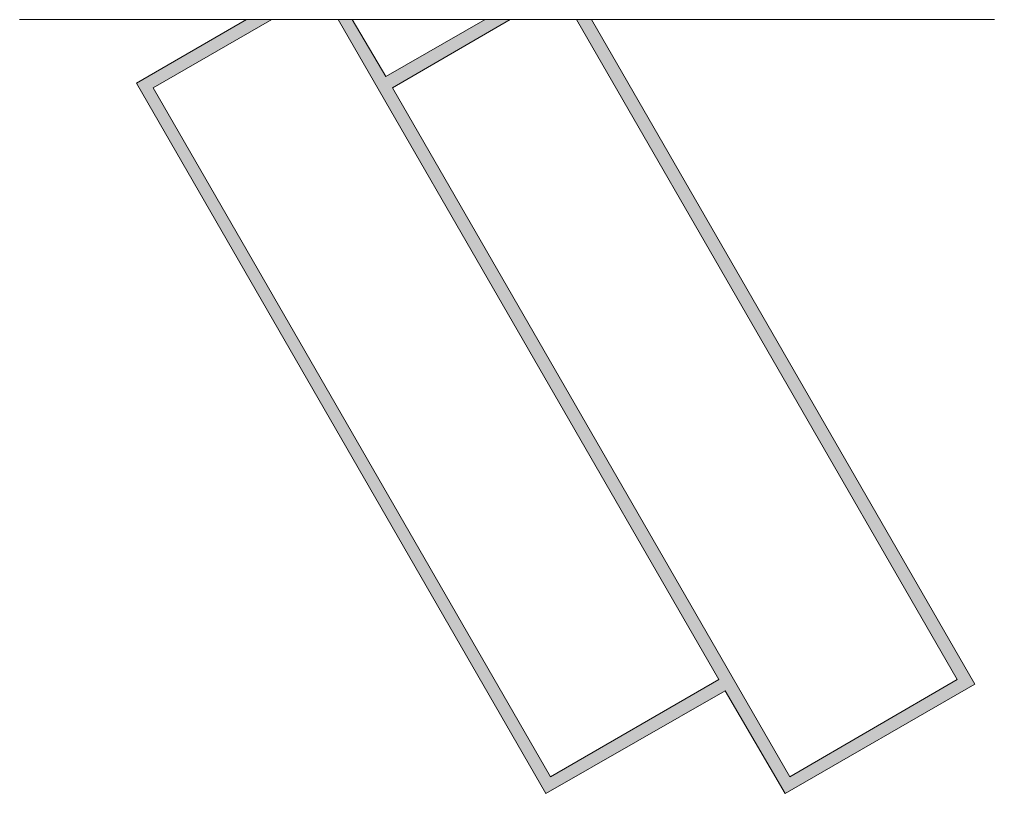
# Model space of a CAD drawing. Header units: metres. Extents: x 45 to 358, y 17 to 266.
import ezdxf

# ---------------------------------------------------------------- set-up
doc = ezdxf.new("R2010")
doc.units = ezdxf.units.M
doc.layers.add('FILL_WHITE_FFFFFF', color=7, linetype='Continuous', true_color=0xffffff)
doc.layers.add('STROKE_WHITE_FFFFFF', color=7, linetype='Continuous', true_color=0xffffff)

msp = doc.modelspace()

# ---------------------------------------------------------------- hatches: boundary and pattern name
at = {"layer": 'FILL_WHITE_FFFFFF', "true_color": 0xffffff}
h = msp.add_hatch(color=7, dxfattribs=at)
h.dxf.hatch_style = 1
h.paths.add_polyline_path([(117.75, 265.65), (125.85, 265.65), (87.75, 243.75), (215.25, 22.65), (269.25, 53.85), (147.15, 265.65), (151.65, 265.65), (162.45, 247.35), (194.25, 265.65), (202.35, 265.65), (164.55, 243.75), (292.05, 22.65), (345.75, 53.85), (223.65, 265.65), (228.45, 265.65), (351.45, 52.35), (290.55, 17.25), (271.35, 50.25), (213.75, 17.25), (82.35, 245.25), (117.75, 265.65)])

# ---------------------------------------------------------------- linework, layer by layer
at = {"layer": 'FILL_WHITE_FFFFFF', "lineweight": 0, "true_color": 0xffffff}
msp.add_lwpolyline([(117.75, 265.65), (125.85, 265.65), (87.75, 243.75), (215.25, 22.65), (269.25, 53.85), (147.15, 265.65), (151.65, 265.65), (162.45, 247.35), (194.25, 265.65), (202.35, 265.65), (164.55, 243.75), (292.05, 22.65), (345.75, 53.85), (223.65, 265.65), (228.45, 265.65), (351.45, 52.35), (290.55, 17.25), (271.35, 50.25), (213.75, 17.25), (82.35, 245.25)], close=True, dxfattribs=at)
at = {"layer": 'STROKE_WHITE_FFFFFF', "lineweight": 0, "true_color": 0xffffff}
msp.add_lwpolyline([(44.85, 265.65), (357.75, 265.65)], dxfattribs=at)

doc.saveas('drawing.dxf')
